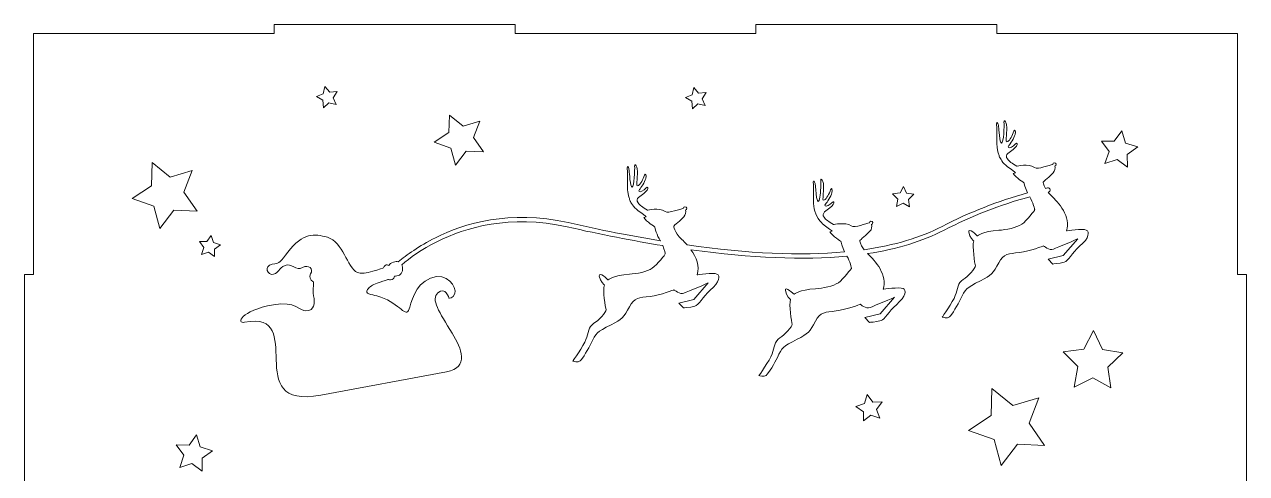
# Model space of a CAD drawing. Header units: millimetres. Extents: x -1983 to 1983, y -412 to 412.
# Drawn here: x 496.9 to 903.9, y 263.2 to 412.5 of the extents above; entities that cross this region are included whole.
import ezdxf

# ---------------------------------------------------------------- set-up
doc = ezdxf.new("R2010")
doc.units = ezdxf.units.MM
doc.header["$MEASUREMENT"] = 0
doc.layers.add('Camada 1', color=7, linetype='Continuous')

msp = doc.modelspace()

# ---------------------------------------------------------------- linework, layer by layer
at = {"layer": 'Camada 1', "color": 250, "lineweight": 9}
for points, knots in [([(499.9377, 249.1), (499.9377, 249.1), (499.9377, 168.9), (499.9377, 168.9), (499.9377, 168.9), (499.9377, 168.9), (496.9377, 168.9), (496.9377, 168.9), (496.9377, 168.9), (496.9377, 168.9), (496.9377, 88.7), (496.9377, 88.7), (496.9377, 88.7), (496.9377, 88.7), (499.9377, 88.7), (499.9377, 88.7), (499.9377, 88.7), (499.9377, 88.7), (499.9377, 8.5), (499.9377, 8.5), (499.9377, 8.5), (499.9377, 8.5), (580.1377, 8.5), (580.1377, 8.5), (580.1377, 8.5), (580.1377, 8.5), (580.1377, 5.5), (580.1377, 5.5), (580.1377, 5.5), (580.1377, 5.5), (660.3377, 5.5), (660.3377, 5.5), (660.3377, 5.5), (660.3377, 5.5), (660.3377, 8.5), (660.3377, 8.5), (660.3377, 8.5), (660.3377, 8.5), (740.5377, 8.5), (740.5377, 8.5), (740.5377, 8.5), (740.5377, 8.5), (740.5377, 5.5), (740.5377, 5.5), (740.5377, 5.5), (740.5377, 5.5), (820.7377, 5.5), (820.7377, 5.5), (820.7377, 5.5), (820.7377, 5.5), (820.7377, 8.5), (820.7377, 8.5), (820.7377, 8.5), (820.7377, 8.5), (900.9377, 8.5), (900.9377, 8.5), (900.9377, 8.5), (900.9377, 8.5), (900.9377, 88.7), (900.9377, 88.7), (900.9377, 88.7), (900.9377, 88.7), (903.9377, 88.7), (903.9377, 88.7), (903.9377, 88.7), (903.9377, 88.7), (903.9377, 168.9), (903.9377, 168.9), (903.9377, 168.9), (903.9377, 168.9), (900.9377, 168.9), (900.9377, 168.9), (900.9377, 168.9), (900.9377, 168.9), (900.9377, 249.1), (900.9377, 249.1), (900.9377, 249.1), (900.9377, 249.1), (903.9377, 249.1), (903.9377, 249.1), (903.9377, 249.1), (903.9377, 249.1), (903.9377, 329.3), (903.9377, 329.3), (903.9377, 329.3), (903.9377, 329.3), (900.9377, 329.3), (900.9377, 329.3), (900.9377, 329.3), (900.9377, 329.3), (900.9377, 409.5), (900.9377, 409.5), (900.9377, 409.5), (900.9377, 409.5), (820.7377, 409.5), (820.7377, 409.5), (820.7377, 409.5), (820.7377, 409.5), (820.7377, 412.5), (820.7377, 412.5), (820.7377, 412.5), (820.7377, 412.5), (740.5377, 412.5), (740.5377, 412.5), (740.5377, 412.5), (740.5377, 412.5), (740.5377, 409.5), (740.5377, 409.5), (740.5377, 409.5), (740.5377, 409.5), (660.3377, 409.5), (660.3377, 409.5), (660.3377, 409.5), (660.3377, 409.5), (660.3377, 412.5), (660.3377, 412.5), (660.3377, 412.5), (660.3377, 412.5), (580.1377, 412.5), (580.1377, 412.5), (580.1377, 412.5), (580.1377, 412.5), (580.1377, 409.5), (580.1377, 409.5), (580.1377, 409.5), (580.1377, 409.5), (499.9377, 409.5), (499.9377, 409.5), (499.9377, 409.5), (499.9377, 409.5), (499.9377, 329.3), (499.9377, 329.3), (499.9377, 329.3), (499.9377, 329.3), (496.9377, 329.3), (496.9377, 329.3), (496.9377, 329.3), (496.9377, 329.3), (496.9377, 249.1), (496.9377, 249.1), (496.9377, 249.1), (496.9377, 249.1), (499.9377, 249.1), (499.9377, 249.1)], [0, 0, 0, 0, 0.02702703, 0.02702703, 0.02702703, 0.02702703, 0.05405405, 0.05405405, 0.05405405, 0.05405405, 0.08108108, 0.08108108, 0.08108108, 0.08108108, 0.10810811, 0.10810811, 0.10810811, 0.10810811, 0.13513514, 0.13513514, 0.13513514, 0.13513514, 0.16216216, 0.16216216, 0.16216216, 0.16216216, 0.18918919, 0.18918919, 0.18918919, 0.18918919, 0.21621622, 0.21621622, 0.21621622, 0.21621622, 0.24324324, 0.24324324, 0.24324324, 0.24324324, 0.27027027, 0.27027027, 0.27027027, 0.27027027, 0.2972973, 0.2972973, 0.2972973, 0.2972973, 0.32432432, 0.32432432, 0.32432432, 0.32432432, 0.35135135, 0.35135135, 0.35135135, 0.35135135, 0.37837838, 0.37837838, 0.37837838, 0.37837838, 0.40540541, 0.40540541, 0.40540541, 0.40540541, 0.43243243, 0.43243243, 0.43243243, 0.43243243, 0.45945946, 0.45945946, 0.45945946, 0.45945946, 0.48648649, 0.48648649, 0.48648649, 0.48648649, 0.51351351, 0.51351351, 0.51351351, 0.51351351, 0.54054054, 0.54054054, 0.54054054, 0.54054054, 0.56756757, 0.56756757, 0.56756757, 0.56756757, 0.59459459, 0.59459459, 0.59459459, 0.59459459, 0.62162162, 0.62162162, 0.62162162, 0.62162162, 0.64864865, 0.64864865, 0.64864865, 0.64864865, 0.67567568, 0.67567568, 0.67567568, 0.67567568, 0.7027027, 0.7027027, 0.7027027, 0.7027027, 0.72972973, 0.72972973, 0.72972973, 0.72972973, 0.75675676, 0.75675676, 0.75675676, 0.75675676, 0.78378378, 0.78378378, 0.78378378, 0.78378378, 0.81081081, 0.81081081, 0.81081081, 0.81081081, 0.83783784, 0.83783784, 0.83783784, 0.83783784, 0.86486486, 0.86486486, 0.86486486, 0.86486486, 0.89189189, 0.89189189, 0.89189189, 0.89189189, 0.91891892, 0.91891892, 0.91891892, 0.91891892, 0.94594595, 0.94594595, 0.94594595, 0.94594595, 1, 1, 1, 1]), ([(600.7358, 385.8799), (600.7358, 385.8799), (598.3366, 386.4719), (598.3366, 386.4719), (598.3366, 386.4719), (598.3366, 386.4719), (596.4895, 384.8314), (596.4895, 384.8314), (596.4895, 384.8314), (596.4895, 384.8314), (596.3111, 387.2954), (596.3111, 387.2954), (596.3111, 387.2954), (596.3111, 387.2954), (594.18, 388.5459), (594.18, 388.5459), (594.18, 388.5459), (594.18, 388.5459), (596.4682, 389.4767), (596.4682, 389.4767), (596.4682, 389.4767), (596.4682, 389.4767), (596.9991, 391.89), (596.9991, 391.89), (596.9991, 391.89), (596.9991, 391.89), (598.5916, 390.0012), (598.5916, 390.0012), (598.5916, 390.0012), (598.5916, 390.0012), (601.0506, 390.2426), (601.0506, 390.2426), (601.0506, 390.2426), (601.0506, 390.2426), (599.7466, 388.1437), (599.7466, 388.1437), (599.7466, 388.1437), (599.7466, 388.1437), (600.7358, 385.8799), (600.7358, 385.8799)], [0, 0, 0, 0, 0.09090909, 0.09090909, 0.09090909, 0.09090909, 0.18181818, 0.18181818, 0.18181818, 0.18181818, 0.27272727, 0.27272727, 0.27272727, 0.27272727, 0.36363636, 0.36363636, 0.36363636, 0.36363636, 0.45454545, 0.45454545, 0.45454545, 0.45454545, 0.54545455, 0.54545455, 0.54545455, 0.54545455, 0.63636364, 0.63636364, 0.63636364, 0.63636364, 0.72727273, 0.72727273, 0.72727273, 0.72727273, 0.81818182, 0.81818182, 0.81818182, 0.81818182, 1, 1, 1, 1]), ([(723.6165, 385.5438), (723.6165, 385.5438), (721.2173, 386.1354), (721.2173, 386.1354), (721.2173, 386.1354), (721.2173, 386.1354), (719.3697, 384.4948), (719.3697, 384.4948), (719.3697, 384.4948), (719.3697, 384.4948), (719.1913, 386.9597), (719.1913, 386.9597), (719.1913, 386.9597), (719.1913, 386.9597), (717.0602, 388.2098), (717.0602, 388.2098), (717.0602, 388.2098), (717.0602, 388.2098), (719.3489, 389.1406), (719.3489, 389.1406), (719.3489, 389.1406), (719.3489, 389.1406), (719.8797, 391.5544), (719.8797, 391.5544), (719.8797, 391.5544), (719.8797, 391.5544), (721.4723, 389.6651), (721.4723, 389.6651), (721.4723, 389.6651), (721.4723, 389.6651), (723.9313, 389.907), (723.9313, 389.907), (723.9313, 389.907), (723.9313, 389.907), (722.6268, 387.8081), (722.6268, 387.8081), (722.6268, 387.8081), (722.6268, 387.8081), (723.6165, 385.5438), (723.6165, 385.5438)], [0, 0, 0, 0, 0.09090909, 0.09090909, 0.09090909, 0.09090909, 0.18181818, 0.18181818, 0.18181818, 0.18181818, 0.27272727, 0.27272727, 0.27272727, 0.27272727, 0.36363636, 0.36363636, 0.36363636, 0.36363636, 0.45454545, 0.45454545, 0.45454545, 0.45454545, 0.54545455, 0.54545455, 0.54545455, 0.54545455, 0.63636364, 0.63636364, 0.63636364, 0.63636364, 0.72727273, 0.72727273, 0.72727273, 0.72727273, 0.81818182, 0.81818182, 0.81818182, 0.81818182, 1, 1, 1, 1]), ([(765.4003, 357.5385), (765.7423, 358.5671), (766.1681, 357.5403), (765.837, 356.4632), (765.837, 356.4632), (765.509, 355.3856), (764.2191, 353.3062), (763.7408, 352.7926), (763.7408, 352.7926), (763.2634, 352.2771), (763.5886, 351.8178), (764.5728, 352.2685), (764.5728, 352.2685), (765.557, 352.7169), (766.3678, 353.953), (766.4942, 353.5068), (766.4942, 353.5068), (766.6278, 353.0539), (766.2066, 352.3364), (765.1829, 351.5089), (765.1829, 351.5089), (764.1733, 350.6905), (762.1681, 349.814), (763.2475, 348.3664), (763.2475, 348.3664), (763.8232, 347.6286), (764.8265, 346.8595), (766.3819, 345.9604), (766.3819, 345.9604), (766.3819, 345.9604), (770.3252, 346.8626), (772.2542, 345.5197), (772.2542, 345.5197), (773.4409, 344.6922), (777.353, 346.4129), (778.3418, 346.5592), (778.3418, 346.5592), (778.3418, 346.5592), (778.359, 346.5592), (778.359, 346.5592), (778.359, 346.5592), (778.373, 346.8305), (778.5728, 347.0619), (778.8513, 347.0959), (778.8513, 347.0959), (779.1679, 347.1326), (779.4542, 346.9079), (779.4931, 346.5922), (779.4931, 346.5922), (779.5262, 346.3082), (779.345, 346.0605), (779.081, 345.9817), (779.081, 345.9817), (779.2676, 345.353), (779.0932, 344.3556), (778.5026, 343.7328), (778.5026, 343.7328), (777.5546, 342.73), (775.1712, 340.6814), (775.1712, 340.6814), (775.1712, 340.6814), (775.1712, 340.6814), (775.1698, 339.3982), (776.559, 337.5941), (776.559, 337.5941), (786.6945, 339.0385), (795.3311, 341.6217), (802.527, 345.3408), (802.527, 345.3408), (811.6828, 350.0745), (821.2303, 353.8071), (830.9907, 356.4745), (830.9907, 356.4745), (830.3045, 357.9756), (829.8203, 359.8276), (829.8203, 359.8276), (829.8203, 359.8276), (829.8203, 359.8276), (827.1371, 361.5719), (826.1986, 362.9294), (826.1986, 362.9294), (826.1986, 362.9294), (827.0035, 363.1934), (827.0035, 363.1934), (827.0035, 363.1934), (827.0035, 363.1934), (825.468, 364.4159), (824.3524, 365.205), (824.3524, 365.205), (822.6852, 366.3858), (821.8486, 368.0721), (821.7109, 368.4145), (821.7109, 368.4145), (821.5451, 368.747), (821.4337, 369.117), (821.3046, 369.4979), (821.3046, 369.4979), (821.1927, 369.8829), (821.0944, 370.2874), (821.0161, 370.7009), (821.0161, 370.7009), (820.9441, 371.1149), (820.8734, 371.538), (820.8372, 371.9637), (820.8372, 371.9637), (820.6809, 373.6682), (820.7733, 375.3694), (820.7842, 376.6395), (820.7842, 376.6395), (820.8136, 377.9113), (820.685, 379.2307), (820.685, 379.2307), (820.685, 379.2307), (820.6107, 379.6402), (820.8639, 380.2711), (821.1289, 379.527), (821.1289, 379.527), (821.2534, 379.1746), (821.3259, 378.8562), (821.3689, 378.4032), (821.3689, 378.4032), (821.4056, 378.0178), (821.6669, 372.9901), (822.3319, 373.0694), (822.3319, 373.0694), (823.0729, 373.0635), (823.2473, 378.9843), (823.1535, 380.0089), (823.1535, 380.0089), (823.0448, 381.1625), (824.3253, 380.1104), (824.1001, 377.3053), (824.1001, 377.3053), (824.0105, 376.1901), (823.9326, 374.9305), (823.8705, 373.728), (823.8705, 373.728), (823.9022, 373.4743), (824.0313, 373.3729), (824.4054, 373.5608), (824.4054, 373.5608), (825.0722, 373.8901), (826.0016, 375.677), (826.4328, 376.9651), (826.4328, 376.9651), (826.7761, 377.9938), (827.2014, 376.9669), (826.8708, 375.8903), (826.8708, 375.8903), (826.5415, 374.8114), (825.2524, 372.7324), (824.7741, 372.2188), (824.7741, 372.2188), (824.2972, 371.7042), (824.6206, 371.244), (825.6053, 371.6947), (825.6053, 371.6947), (826.5913, 372.1445), (827.3994, 373.3792), (827.5271, 372.9326), (827.5271, 372.9326), (827.6612, 372.4801), (827.2381, 371.7631), (826.2158, 370.9356), (826.2158, 370.9356), (825.2049, 370.1167), (823.2015, 369.2398), (824.2818, 367.794), (824.2818, 367.794), (824.8552, 367.0548), (825.8585, 366.2861), (827.4148, 365.3857), (827.4148, 365.3857), (827.4148, 365.3857), (831.3585, 366.2907), (833.2876, 364.9459), (833.2876, 364.9459), (834.4752, 364.1188), (838.3855, 365.8391), (839.3751, 365.9858), (839.3751, 365.9858), (839.3819, 365.9867), (839.3846, 365.9845), (839.3896, 365.9849), (839.3896, 365.9849), (839.4068, 366.2576), (839.6066, 366.489), (839.887, 366.523), (839.887, 366.523), (840.2018, 366.5602), (840.4876, 366.3337), (840.5252, 366.0184), (840.5252, 366.0184), (840.5596, 365.7344), (840.3766, 365.4871), (840.1134, 365.4083), (840.1134, 365.4083), (840.3023, 364.7796), (840.127, 363.7827), (839.5368, 363.159), (839.5368, 363.159), (838.5866, 362.1562), (836.2055, 360.1085), (836.2055, 360.1085), (836.2055, 360.1085), (836.2055, 360.1085), (836.2045, 359.2569), (836.9546, 357.9656), (836.9546, 357.9656), (837.1974, 358.0204), (837.4393, 358.0748), (837.6807, 358.1287), (837.6807, 358.1287), (838.0666, 358.2156), (838.4557, 357.9692), (838.5399, 357.5801), (838.5399, 357.5801), (838.6264, 357.1915), (838.3814, 356.8061), (837.9932, 356.7196), (837.9932, 356.7196), (837.9484, 356.71), (837.9035, 356.7001), (837.8591, 356.6901), (837.8591, 356.6901), (838.1481, 356.345), (838.4878, 355.984), (838.8864, 355.6108), (838.8864, 355.6108), (841.2023, 353.4484), (845.6407, 348.385), (843.9363, 343.8683), (843.9363, 343.8683), (843.9363, 343.8683), (849.4196, 344.6527), (850.5605, 344.1278), (850.5605, 344.1278), (851.7042, 343.6033), (851.6607, 341.5542), (848.3479, 338.7292), (848.3479, 338.7292), (845.8662, 336.6103), (844.4069, 333.6911), (843.246, 333.432), (843.246, 333.432), (841.2942, 332.9954), (839.3819, 332.8351), (839.3819, 332.8351), (839.3819, 332.8351), (839.3819, 332.8351), (837.8664, 334.4262), (837.8664, 334.4262), (837.8664, 334.4262), (837.8664, 334.4262), (842.8999, 335.6859), (842.8999, 335.6859), (842.8999, 335.6859), (842.8999, 335.6859), (847.6948, 341.1905), (847.6948, 341.1905), (847.6948, 341.1905), (847.6948, 341.1905), (840.9645, 338.303), (839.5975, 337.7545), (839.5975, 337.7545), (838.2283, 337.2037), (836.268, 338.8877), (836.268, 338.8877), (836.268, 338.8877), (836.268, 338.8877), (831.879, 337.0954), (828.279, 336.6633), (828.279, 336.6633), (824.6849, 336.2339), (822.9651, 336.3381), (821.4074, 333.2386), (821.4074, 333.2386), (819.6867, 329.8004), (818.8451, 328.9918), (815.3421, 327.2467), (815.3421, 327.2467), (810.4589, 324.8135), (810.2637, 324.4511), (808.706, 321.17), (808.706, 321.17), (807.8853, 319.4352), (805.7538, 315.8529), (805.0349, 315.2161), (805.0349, 315.2161), (804.3166, 314.5815), (802.5809, 315.1912), (802.5809, 315.1912), (802.5809, 315.1912), (802.5809, 315.1912), (806.175, 320.1957), (806.9445, 322.3377), (806.9445, 322.3377), (807.7132, 324.4815), (807.7512, 326.6044), (809.5612, 327.7354), (809.5612, 327.7354), (811.0622, 328.6734), (813.7971, 331.4758), (813.6254, 332.224), (813.6254, 332.224), (813.4542, 332.9718), (812.4754, 338.7853), (813.1045, 340.5015), (813.1045, 340.5015), (813.1045, 340.5015), (811.5831, 341.5696), (811.3979, 343.4153), (811.3979, 343.4153), (811.2122, 345.2606), (814.2736, 342.1869), (814.2736, 342.1869), (814.2736, 342.1869), (814.2736, 342.1869), (816.0097, 343.6658), (821.3974, 344.0531), (821.3974, 344.0531), (823.8447, 344.2329), (827.3482, 344.8656), (829.0431, 346.0419), (829.0431, 346.0419), (830.7407, 347.2173), (833.3809, 350.8091), (833.3809, 350.8091), (833.3809, 350.8091), (833.3809, 350.8091), (832.8818, 353.4638), (831.7241, 355.1787), (831.7241, 355.1787), (821.9387, 352.5312), (812.3653, 348.8035), (803.1892, 344.0594), (803.1892, 344.0594), (796.0857, 340.3879), (787.6108, 337.8052), (777.7163, 336.3136), (777.7163, 336.3136), (777.7606, 336.2702), (777.8064, 336.2271), (777.8526, 336.1837), (777.8526, 336.1837), (780.1694, 334.0218), (784.6078, 328.9583), (782.9024, 324.4421), (782.9024, 324.4421), (782.9024, 324.4421), (788.388, 325.2265), (789.5285, 324.7007), (789.5285, 324.7007), (790.6722, 324.1775), (790.6273, 322.1266), (787.3168, 319.3025), (787.3168, 319.3025), (784.8329, 317.1837), (783.3739, 314.2649), (782.2131, 314.0049), (782.2131, 314.0049), (780.2618, 313.5697), (778.3495, 313.4084), (778.3495, 313.4084), (778.3495, 313.4084), (778.3495, 313.4084), (776.8335, 314.9991), (776.8335, 314.9991), (776.8335, 314.9991), (776.8335, 314.9991), (781.8656, 316.2592), (781.8656, 316.2592), (781.8656, 316.2592), (781.8656, 316.2592), (786.6605, 321.7643), (786.6605, 321.7643), (786.6605, 321.7643), (786.6605, 321.7643), (779.9316, 318.8777), (778.5633, 318.3269), (778.5633, 318.3269), (777.1954, 317.7775), (775.2346, 319.4606), (775.2346, 319.4606), (775.2346, 319.4606), (775.2346, 319.4606), (770.8469, 317.6701), (767.2488, 317.2367), (767.2488, 317.2367), (763.6529, 316.8073), (761.9308, 316.9119), (760.3731, 313.8115), (760.3731, 313.8115), (758.6542, 310.3742), (757.8109, 309.5657), (754.3101, 307.8205), (754.3101, 307.8205), (749.4242, 305.3877), (749.229, 305.0245), (747.6745, 301.7443), (747.6745, 301.7443), (746.8515, 300.0095), (744.7231, 296.4263), (744.0043, 295.7899), (744.0043, 295.7899), (743.2823, 295.1553), (741.548, 295.7663), (741.548, 295.7663), (741.548, 295.7663), (741.548, 295.7663), (745.1444, 300.77), (745.9125, 302.9115), (745.9125, 302.9115), (746.6789, 305.0557), (746.7183, 307.1782), (748.5274, 308.3087), (748.5274, 308.3087), (750.0289, 309.2468), (752.7642, 312.0496), (752.5925, 312.7983), (752.5925, 312.7983), (752.4209, 313.5447), (751.4407, 319.3582), (752.0685, 321.0744), (752.0685, 321.0744), (752.0685, 321.0744), (750.5511, 322.1425), (750.3663, 323.9891), (750.3663, 323.9891), (750.1792, 325.833), (753.242, 322.7607), (753.242, 322.7607), (753.242, 322.7607), (753.242, 322.7607), (754.9759, 324.2387), (760.3668, 324.6269), (760.3668, 324.6269), (762.8122, 324.8062), (766.3153, 325.439), (768.0093, 326.6157), (768.0093, 326.6157), (769.7087, 327.7893), (772.3466, 331.3825), (772.3466, 331.3825), (772.3466, 331.3825), (772.3466, 331.3825), (771.8978, 333.769), (770.8655, 335.4771), (770.8655, 335.4771), (756.3302, 334.0924), (739.0609, 334.7845), (718.9095, 337.5543), (718.9095, 337.5543), (720.6407, 335.1396), (721.9991, 332.0823), (720.9269, 329.2414), (720.9269, 329.2414), (720.9269, 329.2414), (726.4107, 330.0255), (727.553, 329.5005), (727.553, 329.5005), (728.6953, 328.976), (728.6514, 326.9273), (725.339, 324.1019), (725.339, 324.1019), (722.8574, 321.9835), (721.3971, 319.0643), (720.2367, 318.8043), (720.2367, 318.8043), (718.2872, 318.3681), (716.3735, 318.2082), (716.3735, 318.2082), (716.3735, 318.2082), (716.3735, 318.2082), (714.8571, 319.799), (714.8571, 319.799), (714.8571, 319.799), (714.8571, 319.799), (719.8906, 321.0595), (719.8906, 321.0595), (719.8906, 321.0595), (719.8906, 321.0595), (724.6845, 326.5623), (724.6845, 326.5623), (724.6845, 326.5623), (724.6845, 326.5623), (717.9566, 323.6766), (716.5887, 323.1263), (716.5887, 323.1263), (715.2172, 322.5764), (713.2582, 324.2609), (713.2582, 324.2609), (713.2582, 324.2609), (713.2582, 324.2609), (708.8683, 322.4686), (705.2701, 322.0365), (705.2701, 322.0365), (701.6756, 321.6066), (699.9549, 321.7117), (698.3963, 318.6109), (698.3963, 318.6109), (696.676, 315.174), (695.8349, 314.365), (692.3328, 312.6198), (692.3328, 312.6198), (687.4483, 310.1871), (687.2539, 309.8247), (685.6985, 306.5436), (685.6985, 306.5436), (684.8755, 304.8089), (682.7449, 301.2256), (682.0261, 300.5897), (682.0261, 300.5897), (681.3073, 299.9538), (679.5702, 300.5648), (679.5702, 300.5648), (679.5702, 300.5648), (679.5702, 300.5648), (683.1652, 305.5684), (683.9371, 307.7122), (683.9371, 307.7122), (684.7043, 309.8551), (684.741, 311.9776), (686.5523, 313.1081), (686.5523, 313.1081), (688.0529, 314.0471), (690.7864, 316.8494), (690.6161, 317.5977), (690.6161, 317.5977), (690.4449, 318.3441), (689.4652, 324.1581), (690.0943, 325.8747), (690.0943, 325.8747), (690.0943, 325.8747), (688.5752, 326.9423), (688.389, 328.788), (688.389, 328.788), (688.2033, 330.6329), (691.2638, 327.5587), (691.2638, 327.5587), (691.2638, 327.5587), (691.2638, 327.5587), (692.999, 329.039), (698.3863, 329.4262), (698.3863, 329.4262), (700.8349, 329.6056), (704.3375, 330.2379), (706.0329, 331.4146), (706.0329, 331.4146), (707.7323, 332.59), (710.3712, 336.1823), (710.3712, 336.1823), (710.3712, 336.1823), (710.3712, 336.1823), (710.1139, 337.552), (709.54, 338.9588), (709.54, 338.9588), (699.569, 340.5704), (688.9452, 342.6507), (677.652, 345.1972), (677.652, 345.1972), (658.6398, 349.4852), (643.6706, 344.9037), (634.4596, 340.3036), (634.4596, 340.3036), (629.2218, 337.6883), (625.2105, 334.7795), (622.573, 332.5982), (622.573, 332.5982), (622.737, 332.3047), (622.8367, 331.9727), (622.8643, 331.6325), (622.8643, 331.6325), (623.002, 329.9639), (622.2379, 329.1178), (620.9366, 328.8519), (620.9366, 328.8519), (620.6354, 328.7903), (620.3717, 328.7618), (620.1349, 328.7563), (620.1349, 328.7563), (620.1353, 328.3156), (619.9836, 327.9745), (619.3966, 327.7064), (619.3966, 327.7064), (618.6062, 327.344), (618.2126, 327.8427), (617.9847, 327.7078), (617.9847, 327.7078), (616.8492, 327.2204), (615.7499, 326.9205), (614.3929, 326.4844), (614.3929, 326.4844), (612.8624, 325.9929), (611.8519, 325.217), (611.2051, 324.3401), (611.2051, 324.3401), (610.1271, 322.8803), (612.5014, 322.7064), (614.3245, 322.2204), (614.3245, 322.2204), (621.39, 320.3357), (623.6914, 315.0666), (624.8187, 317.4178), (624.8187, 317.4178), (625.9352, 319.7469), (626.6608, 325.9667), (632.1962, 328.1775), (632.1962, 328.1775), (637.7303, 330.3892), (640.9901, 324.9557), (640.2694, 323.0696), (640.2694, 323.0696), (639.5479, 321.1818), (638.3381, 321.4685), (638.3381, 321.4685), (638.3381, 321.4685), (638.3381, 321.4685), (637.1546, 325.4865), (634.6466, 323.2703), (634.6466, 323.2703), (632.141, 321.0563), (635.0855, 316.8077), (639.412, 309.8179), (639.412, 309.8179), (642.5219, 304.7889), (645.1236, 298.4038), (637.5074, 296.9857), (637.5074, 296.9857), (637.5074, 296.9857), (595.6647, 289.1964), (595.6647, 289.1964), (595.6647, 289.1964), (568.4004, 284.118), (591.6661, 317.4595), (570.2701, 313.4741), (570.2701, 313.4741), (567.3532, 312.9306), (568.8343, 317.243), (579.8267, 319.2908), (579.8267, 319.2908), (587.2341, 320.6695), (588.7954, 317.1148), (590.6747, 317.2317), (590.6747, 317.2317), (593.6369, 317.4156), (593.6908, 319.75), (593.2283, 322.2326), (593.2283, 322.2326), (592.7319, 324.8918), (593.7062, 326.7249), (592.9733, 327.0474), (592.9733, 327.0474), (592.1762, 327.3975), (591.5724, 328.6277), (592.2282, 329.5684), (592.2282, 329.5684), (593.2904, 331.0899), (591.6132, 332.8396), (589.5536, 331.6411), (589.5536, 331.6411), (587.4905, 330.4399), (585.734, 333.3265), (583.7216, 332.3771), (583.7216, 332.3771), (581.4659, 331.315), (581.72, 329.9548), (579.9359, 329.4348), (579.9359, 329.4348), (577.7273, 328.8446), (576.6086, 332.224), (579.4847, 332.7594), (579.4847, 332.7594), (581.9718, 332.9791), (582.3451, 333.764), (584.6261, 336.7485), (584.6261, 336.7485), (589.6555, 343.3256), (593.4983, 342.9927), (597.8121, 341.7295), (597.8121, 341.7295), (603.1921, 340.1514), (604.2262, 331.7693), (607.8425, 329.977), (607.8425, 329.977), (609.8114, 329.0005), (616.5408, 331.5908), (616.5494, 331.6003), (616.5494, 331.6003), (616.7849, 331.8608), (616.5045, 332.0433), (617.1853, 332.4143), (617.1853, 332.4143), (617.5277, 332.6013), (617.929, 332.5615), (618.252, 332.3921), (618.252, 332.3921), (618.4898, 332.8043), (618.9626, 333.1476), (619.8115, 333.4669), (619.8115, 333.4669), (620.4388, 333.702), (620.9914, 333.7052), (621.4475, 333.553), (621.4475, 333.553), (624.1357, 335.8), (628.291, 338.8365), (633.8141, 341.5949), (633.8141, 341.5949), (643.2349, 346.2992), (658.5425, 350.9867), (677.9696, 346.6054), (677.9696, 346.6054), (688.8388, 344.1536), (699.082, 342.1367), (708.7143, 340.5523), (708.7143, 340.5523), (708.6894, 340.5908), (708.6636, 340.627), (708.6373, 340.6628), (708.6373, 340.6628), (707.6241, 342.0891), (706.8106, 345.2004), (706.8106, 345.2004), (706.8106, 345.2004), (706.8106, 345.2004), (704.1283, 346.9446), (703.188, 348.3021), (703.188, 348.3021), (703.188, 348.3021), (703.9942, 348.5666), (703.9942, 348.5666), (703.9942, 348.5666), (703.9942, 348.5666), (702.4583, 349.7886), (701.344, 350.5772), (701.344, 350.5772), (699.6754, 351.7589), (698.8406, 353.4452), (698.7016, 353.7872), (698.7016, 353.7872), (698.5349, 354.1188), (698.4235, 354.4902), (698.2966, 354.8716), (698.2966, 354.8716), (698.1843, 355.2561), (698.0833, 355.6601), (698.0072, 356.0741), (698.0072, 356.0741), (697.9334, 356.4877), (697.865, 356.9107), (697.8279, 357.3369), (697.8279, 357.3369), (697.672, 359.0404), (697.7644, 360.7426), (697.7735, 362.0113), (697.7735, 362.0113), (697.8043, 363.2831), (697.6761, 364.6025), (697.6761, 364.6025), (697.6761, 364.6025), (697.6005, 365.0134), (697.8541, 365.6443), (698.1195, 364.8992), (698.1195, 364.8992), (698.2437, 364.5468), (698.3157, 364.2293), (698.3587, 363.7746), (698.3587, 363.7746), (698.3945, 363.39), (698.6576, 358.3633), (699.3221, 358.4416), (699.3221, 358.4416), (700.0636, 358.4371), (700.237, 364.3566), (700.1442, 365.3816), (700.1442, 365.3816), (700.0364, 366.5362), (701.3155, 365.4831), (701.0917, 362.6775), (701.0917, 362.6775), (701.0016, 361.562), (700.9242, 360.3028), (700.8617, 359.1002), (700.8617, 359.1002), (700.8925, 358.847), (701.0202, 358.7456), (701.3957, 358.9326), (701.3957, 358.9326), (702.0624, 359.2628), (702.9923, 361.0488), (703.4235, 362.3374), (703.4235, 362.3374), (703.7668, 363.366), (704.1926, 362.3397), (703.8606, 361.2626), (703.8606, 361.2626), (703.5326, 360.1846), (702.2436, 358.1051), (701.7635, 357.591), (701.7635, 357.591), (701.2883, 357.0765), (701.6095, 356.6167), (702.5964, 357.0674), (702.5964, 357.0674), (703.5816, 357.5172), (704.3901, 358.7519), (704.5173, 358.3049), (704.5173, 358.3049), (704.6501, 357.8528), (704.2288, 357.1354), (703.2065, 356.3083), (703.2065, 356.3083), (702.1956, 355.4894), (700.1931, 354.6125), (701.2725, 353.1653), (701.2725, 353.1653), (701.8459, 352.4279), (702.8487, 351.6593), (704.4046, 350.7593), (704.4046, 350.7593), (704.4046, 350.7593), (708.3501, 351.6634), (710.2778, 350.3186), (710.2778, 350.3186), (711.4659, 349.4915), (715.3762, 351.2113), (716.3645, 351.359), (716.3645, 351.359), (716.3708, 351.3595), (716.3758, 351.3576), (716.379, 351.3581), (716.379, 351.3581), (716.3989, 351.6303), (716.5977, 351.8622), (716.8767, 351.8953), (716.8767, 351.8953), (717.1915, 351.9324), (717.4792, 351.7073), (717.5163, 351.3921), (717.5163, 351.3921), (717.5507, 351.1072), (717.3682, 350.8599), (717.1059, 350.7815), (717.1059, 350.7815), (717.2925, 350.1528), (717.1173, 349.1559), (716.5271, 348.5317), (716.5271, 348.5317), (715.5795, 347.5289), (713.1948, 345.4816), (713.1948, 345.4816), (713.1948, 345.4816), (713.1948, 345.4816), (713.1939, 343.4919), (715.8776, 340.9835), (715.8776, 340.9835), (716.3826, 340.5115), (716.9891, 339.9014), (717.6105, 339.1889), (717.6105, 339.1889), (737.9897, 336.3005), (755.4198, 335.5187), (770.0538, 336.8413), (770.0538, 336.8413), (769.316, 338.3727), (768.7865, 340.4005), (768.7865, 340.4005), (768.7865, 340.4005), (768.7865, 340.4005), (766.1051, 342.1448), (765.1653, 343.5032), (765.1653, 343.5032), (765.1653, 343.5032), (765.9697, 343.7668), (765.9697, 343.7668), (765.9697, 343.7668), (765.9697, 343.7668), (764.4351, 344.9893), (763.3204, 345.7783), (763.3204, 345.7783), (763.0016, 346.0034), (762.713, 346.248), (762.4544, 346.4971), (762.4544, 346.4971), (760.5244, 348.3583), (759.9252, 350.6089), (759.7657, 353.0104), (759.7657, 353.0104), (759.7123, 353.813), (759.7961, 359.5165), (759.653, 359.8032), (759.653, 359.8032), (759.5751, 360.2135), (759.8323, 360.8449), (760.095, 360.0999), (760.095, 360.0999), (760.2205, 359.7475), (760.2925, 359.4295), (760.3342, 358.9761), (760.3342, 358.9761), (760.3586, 358.7247), (760.4787, 356.4963), (760.7441, 355.0002), (760.7441, 355.0002), (761.0702, 353.1531), (761.5467, 353.2197), (761.8339, 355.0265), (761.8339, 355.0265), (762.1219, 356.8405), (762.1845, 359.8757), (762.1188, 360.5827), (762.1188, 360.5827), (762.011, 361.7363), (763.2933, 360.6842), (763.0677, 357.8791), (763.0677, 357.8791), (762.9776, 356.763), (762.901, 355.5039), (762.8376, 354.3009), (762.8376, 354.3009), (762.8711, 354.0486), (762.9988, 353.9471), (763.3734, 354.1337), (763.3734, 354.1337), (764.0388, 354.4626), (764.9682, 356.2499), (765.4003, 357.5385)], [0, 0, 0, 0, 0.00429185, 0.00429185, 0.00429185, 0.00429185, 0.00858369, 0.00858369, 0.00858369, 0.00858369, 0.01287554, 0.01287554, 0.01287554, 0.01287554, 0.01716738, 0.01716738, 0.01716738, 0.01716738, 0.02145923, 0.02145923, 0.02145923, 0.02145923, 0.02575107, 0.02575107, 0.02575107, 0.02575107, 0.03004292, 0.03004292, 0.03004292, 0.03004292, 0.03433476, 0.03433476, 0.03433476, 0.03433476, 0.03862661, 0.03862661, 0.03862661, 0.03862661, 0.04291845, 0.04291845, 0.04291845, 0.04291845, 0.0472103, 0.0472103, 0.0472103, 0.0472103, 0.05150215, 0.05150215, 0.05150215, 0.05150215, 0.05579399, 0.05579399, 0.05579399, 0.05579399, 0.06008584, 0.06008584, 0.06008584, 0.06008584, 0.06437768, 0.06437768, 0.06437768, 0.06437768, 0.06866953, 0.06866953, 0.06866953, 0.06866953, 0.07296137, 0.07296137, 0.07296137, 0.07296137, 0.07725322, 0.07725322, 0.07725322, 0.07725322, 0.08154506, 0.08154506, 0.08154506, 0.08154506, 0.08583691, 0.08583691, 0.08583691, 0.08583691, 0.09012876, 0.09012876, 0.09012876, 0.09012876, 0.0944206, 0.0944206, 0.0944206, 0.0944206, 0.09871245, 0.09871245, 0.09871245, 0.09871245, 0.10300429, 0.10300429, 0.10300429, 0.10300429, 0.10729614, 0.10729614, 0.10729614, 0.10729614, 0.11158798, 0.11158798, 0.11158798, 0.11158798, 0.11587983, 0.11587983, 0.11587983, 0.11587983, 0.12017167, 0.12017167, 0.12017167, 0.12017167, 0.12446352, 0.12446352, 0.12446352, 0.12446352, 0.12875536, 0.12875536, 0.12875536, 0.12875536, 0.13304721, 0.13304721, 0.13304721, 0.13304721, 0.13733906, 0.13733906, 0.13733906, 0.13733906, 0.1416309, 0.1416309, 0.1416309, 0.1416309, 0.14592275, 0.14592275, 0.14592275, 0.14592275, 0.15021459, 0.15021459, 0.15021459, 0.15021459, 0.15450644, 0.15450644, 0.15450644, 0.15450644, 0.15879828, 0.15879828, 0.15879828, 0.15879828, 0.16309013, 0.16309013, 0.16309013, 0.16309013, 0.16738197, 0.16738197, 0.16738197, 0.16738197, 0.17167382, 0.17167382, 0.17167382, 0.17167382, 0.17596567, 0.17596567, 0.17596567, 0.17596567, 0.18025751, 0.18025751, 0.18025751, 0.18025751, 0.18454936, 0.18454936, 0.18454936, 0.18454936, 0.1888412, 0.1888412, 0.1888412, 0.1888412, 0.19313305, 0.19313305, 0.19313305, 0.19313305, 0.19742489, 0.19742489, 0.19742489, 0.19742489, 0.20171674, 0.20171674, 0.20171674, 0.20171674, 0.20600858, 0.20600858, 0.20600858, 0.20600858, 0.21030043, 0.21030043, 0.21030043, 0.21030043, 0.21459227, 0.21459227, 0.21459227, 0.21459227, 0.21888412, 0.21888412, 0.21888412, 0.21888412, 0.22317597, 0.22317597, 0.22317597, 0.22317597, 0.22746781, 0.22746781, 0.22746781, 0.22746781, 0.23175966, 0.23175966, 0.23175966, 0.23175966, 0.2360515, 0.2360515, 0.2360515, 0.2360515, 0.24034335, 0.24034335, 0.24034335, 0.24034335, 0.24463519, 0.24463519, 0.24463519, 0.24463519, 0.24892704, 0.24892704, 0.24892704, 0.24892704, 0.25321888, 0.25321888, 0.25321888, 0.25321888, 0.25751073, 0.25751073, 0.25751073, 0.25751073, 0.26180258, 0.26180258, 0.26180258, 0.26180258, 0.26609442, 0.26609442, 0.26609442, 0.26609442, 0.27038627, 0.27038627, 0.27038627, 0.27038627, 0.27467811, 0.27467811, 0.27467811, 0.27467811, 0.27896996, 0.27896996, 0.27896996, 0.27896996, 0.2832618, 0.2832618, 0.2832618, 0.2832618, 0.28755365, 0.28755365, 0.28755365, 0.28755365, 0.29184549, 0.29184549, 0.29184549, 0.29184549, 0.29613734, 0.29613734, 0.29613734, 0.29613734, 0.30042918, 0.30042918, 0.30042918, 0.30042918, 0.30472103, 0.30472103, 0.30472103, 0.30472103, 0.30901288, 0.30901288, 0.30901288, 0.30901288, 0.31330472, 0.31330472, 0.31330472, 0.31330472, 0.31759657, 0.31759657, 0.31759657, 0.31759657, 0.32188841, 0.32188841, 0.32188841, 0.32188841, 0.32618026, 0.32618026, 0.32618026, 0.32618026, 0.3304721, 0.3304721, 0.3304721, 0.3304721, 0.33476395, 0.33476395, 0.33476395, 0.33476395, 0.33905579, 0.33905579, 0.33905579, 0.33905579, 0.34334764, 0.34334764, 0.34334764, 0.34334764, 0.34763948, 0.34763948, 0.34763948, 0.34763948, 0.35193133, 0.35193133, 0.35193133, 0.35193133, 0.35622318, 0.35622318, 0.35622318, 0.35622318, 0.36051502, 0.36051502, 0.36051502, 0.36051502, 0.36480687, 0.36480687, 0.36480687, 0.36480687, 0.36909871, 0.36909871, 0.36909871, 0.36909871, 0.37339056, 0.37339056, 0.37339056, 0.37339056, 0.3776824, 0.3776824, 0.3776824, 0.3776824, 0.38197425, 0.38197425, 0.38197425, 0.38197425, 0.38626609, 0.38626609, 0.38626609, 0.38626609, 0.39055794, 0.39055794, 0.39055794, 0.39055794, 0.39484979, 0.39484979, 0.39484979, 0.39484979, 0.39914163, 0.39914163, 0.39914163, 0.39914163, 0.40343348, 0.40343348, 0.40343348, 0.40343348, 0.40772532, 0.40772532, 0.40772532, 0.40772532, 0.41201717, 0.41201717, 0.41201717, 0.41201717, 0.41630901, 0.41630901, 0.41630901, 0.41630901, 0.42060086, 0.42060086, 0.42060086, 0.42060086, 0.4248927, 0.4248927, 0.4248927, 0.4248927, 0.42918455, 0.42918455, 0.42918455, 0.42918455, 0.43347639, 0.43347639, 0.43347639, 0.43347639, 0.43776824, 0.43776824, 0.43776824, 0.43776824, 0.44206009, 0.44206009, 0.44206009, 0.44206009, 0.44635193, 0.44635193, 0.44635193, 0.44635193, 0.45064378, 0.45064378, 0.45064378, 0.45064378, 0.45493562, 0.45493562, 0.45493562, 0.45493562, 0.45922747, 0.45922747, 0.45922747, 0.45922747, 0.46351931, 0.46351931, 0.46351931, 0.46351931, 0.46781116, 0.46781116, 0.46781116, 0.46781116, 0.472103, 0.472103, 0.472103, 0.472103, 0.47639485, 0.47639485, 0.47639485, 0.47639485, 0.4806867, 0.4806867, 0.4806867, 0.4806867, 0.48497854, 0.48497854, 0.48497854, 0.48497854, 0.48927039, 0.48927039, 0.48927039, 0.48927039, 0.49356223, 0.49356223, 0.49356223, 0.49356223, 0.49785408, 0.49785408, 0.49785408, 0.49785408, 0.50214592, 0.50214592, 0.50214592, 0.50214592, 0.50643777, 0.50643777, 0.50643777, 0.50643777, 0.51072961, 0.51072961, 0.51072961, 0.51072961, 0.51502146, 0.51502146, 0.51502146, 0.51502146, 0.5193133, 0.5193133, 0.5193133, 0.5193133, 0.52360515, 0.52360515, 0.52360515, 0.52360515, 0.527897, 0.527897, 0.527897, 0.527897, 0.53218884, 0.53218884, 0.53218884, 0.53218884, 0.53648069, 0.53648069, 0.53648069, 0.53648069, 0.54077253, 0.54077253, 0.54077253, 0.54077253, 0.54506438, 0.54506438, 0.54506438, 0.54506438, 0.54935622, 0.54935622, 0.54935622, 0.54935622, 0.55364807, 0.55364807, 0.55364807, 0.55364807, 0.55793991, 0.55793991, 0.55793991, 0.55793991, 0.56223176, 0.56223176, 0.56223176, 0.56223176, 0.56652361, 0.56652361, 0.56652361, 0.56652361, 0.57081545, 0.57081545, 0.57081545, 0.57081545, 0.5751073, 0.5751073, 0.5751073, 0.5751073, 0.57939914, 0.57939914, 0.57939914, 0.57939914, 0.58369099, 0.58369099, 0.58369099, 0.58369099, 0.58798283, 0.58798283, 0.58798283, 0.58798283, 0.59227468, 0.59227468, 0.59227468, 0.59227468, 0.59656652, 0.59656652, 0.59656652, 0.59656652, 0.60085837, 0.60085837, 0.60085837, 0.60085837, 0.60515021, 0.60515021, 0.60515021, 0.60515021, 0.60944206, 0.60944206, 0.60944206, 0.60944206, 0.61373391, 0.61373391, 0.61373391, 0.61373391, 0.61802575, 0.61802575, 0.61802575, 0.61802575, 0.6223176, 0.6223176, 0.6223176, 0.6223176, 0.62660944, 0.62660944, 0.62660944, 0.62660944, 0.63090129, 0.63090129, 0.63090129, 0.63090129, 0.63519313, 0.63519313, 0.63519313, 0.63519313, 0.63948498, 0.63948498, 0.63948498, 0.63948498, 0.64377682, 0.64377682, 0.64377682, 0.64377682, 0.64806867, 0.64806867, 0.64806867, 0.64806867, 0.65236052, 0.65236052, 0.65236052, 0.65236052, 0.65665236, 0.65665236, 0.65665236, 0.65665236, 0.66094421, 0.66094421, 0.66094421, 0.66094421, 0.66523605, 0.66523605, 0.66523605, 0.66523605, 0.6695279, 0.6695279, 0.6695279, 0.6695279, 0.67381974, 0.67381974, 0.67381974, 0.67381974, 0.67811159, 0.67811159, 0.67811159, 0.67811159, 0.68240343, 0.68240343, 0.68240343, 0.68240343, 0.68669528, 0.68669528, 0.68669528, 0.68669528, 0.69098712, 0.69098712, 0.69098712, 0.69098712, 0.69527897, 0.69527897, 0.69527897, 0.69527897, 0.69957082, 0.69957082, 0.69957082, 0.69957082, 0.70386266, 0.70386266, 0.70386266, 0.70386266, 0.70815451, 0.70815451, 0.70815451, 0.70815451, 0.71244635, 0.71244635, 0.71244635, 0.71244635, 0.7167382, 0.7167382, 0.7167382, 0.7167382, 0.72103004, 0.72103004, 0.72103004, 0.72103004, 0.72532189, 0.72532189, 0.72532189, 0.72532189, 0.72961373, 0.72961373, 0.72961373, 0.72961373, 0.73390558, 0.73390558, 0.73390558, 0.73390558, 0.73819742, 0.73819742, 0.73819742, 0.73819742, 0.74248927, 0.74248927, 0.74248927, 0.74248927, 0.74678112, 0.74678112, 0.74678112, 0.74678112, 0.75107296, 0.75107296, 0.75107296, 0.75107296, 0.75536481, 0.75536481, 0.75536481, 0.75536481, 0.75965665, 0.75965665, 0.75965665, 0.75965665, 0.7639485, 0.7639485, 0.7639485, 0.7639485, 0.76824034, 0.76824034, 0.76824034, 0.76824034, 0.77253219, 0.77253219, 0.77253219, 0.77253219, 0.77682403, 0.77682403, 0.77682403, 0.77682403, 0.78111588, 0.78111588, 0.78111588, 0.78111588, 0.78540773, 0.78540773, 0.78540773, 0.78540773, 0.78969957, 0.78969957, 0.78969957, 0.78969957, 0.79399142, 0.79399142, 0.79399142, 0.79399142, 0.79828326, 0.79828326, 0.79828326, 0.79828326, 0.80257511, 0.80257511, 0.80257511, 0.80257511, 0.80686695, 0.80686695, 0.80686695, 0.80686695, 0.8111588, 0.8111588, 0.8111588, 0.8111588, 0.81545064, 0.81545064, 0.81545064, 0.81545064, 0.81974249, 0.81974249, 0.81974249, 0.81974249, 0.82403433, 0.82403433, 0.82403433, 0.82403433, 0.82832618, 0.82832618, 0.82832618, 0.82832618, 0.83261803, 0.83261803, 0.83261803, 0.83261803, 0.83690987, 0.83690987, 0.83690987, 0.83690987, 0.84120172, 0.84120172, 0.84120172, 0.84120172, 0.84549356, 0.84549356, 0.84549356, 0.84549356, 0.84978541, 0.84978541, 0.84978541, 0.84978541, 0.85407725, 0.85407725, 0.85407725, 0.85407725, 0.8583691, 0.8583691, 0.8583691, 0.8583691, 0.86266094, 0.86266094, 0.86266094, 0.86266094, 0.86695279, 0.86695279, 0.86695279, 0.86695279, 0.87124464, 0.87124464, 0.87124464, 0.87124464, 0.87553648, 0.87553648, 0.87553648, 0.87553648, 0.87982833, 0.87982833, 0.87982833, 0.87982833, 0.88412017, 0.88412017, 0.88412017, 0.88412017, 0.88841202, 0.88841202, 0.88841202, 0.88841202, 0.89270386, 0.89270386, 0.89270386, 0.89270386, 0.89699571, 0.89699571, 0.89699571, 0.89699571, 0.90128755, 0.90128755, 0.90128755, 0.90128755, 0.9055794, 0.9055794, 0.9055794, 0.9055794, 0.90987124, 0.90987124, 0.90987124, 0.90987124, 0.91416309, 0.91416309, 0.91416309, 0.91416309, 0.91845494, 0.91845494, 0.91845494, 0.91845494, 0.92274678, 0.92274678, 0.92274678, 0.92274678, 0.92703863, 0.92703863, 0.92703863, 0.92703863, 0.93133047, 0.93133047, 0.93133047, 0.93133047, 0.93562232, 0.93562232, 0.93562232, 0.93562232, 0.93991416, 0.93991416, 0.93991416, 0.93991416, 0.94420601, 0.94420601, 0.94420601, 0.94420601, 0.94849785, 0.94849785, 0.94849785, 0.94849785, 0.9527897, 0.9527897, 0.9527897, 0.9527897, 0.95708155, 0.95708155, 0.95708155, 0.95708155, 0.96137339, 0.96137339, 0.96137339, 0.96137339, 0.96566524, 0.96566524, 0.96566524, 0.96566524, 0.96995708, 0.96995708, 0.96995708, 0.96995708, 0.97424893, 0.97424893, 0.97424893, 0.97424893, 0.97854077, 0.97854077, 0.97854077, 0.97854077, 0.98283262, 0.98283262, 0.98283262, 0.98283262, 0.98712446, 0.98712446, 0.98712446, 0.98712446, 0.99141631, 0.99141631, 0.99141631, 0.99141631, 1, 1, 1, 1]), ([(649.8428, 370.0904), (649.8428, 370.0904), (644.0044, 370.3848), (644.0044, 370.3848), (644.0044, 370.3848), (644.0044, 370.3848), (640.4529, 365.7421), (640.4529, 365.7421), (640.4529, 365.7421), (640.4529, 365.7421), (638.9287, 371.3853), (638.9287, 371.3853), (638.9287, 371.3853), (638.9287, 371.3853), (633.4155, 373.3294), (633.4155, 373.3294), (633.4155, 373.3294), (633.4155, 373.3294), (638.3114, 376.5226), (638.3114, 376.5226), (638.3114, 376.5226), (638.3114, 376.5226), (638.4563, 382.366), (638.4563, 382.366), (638.4563, 382.366), (638.4563, 382.366), (643.0066, 378.6967), (643.0066, 378.6967), (643.0066, 378.6967), (643.0066, 378.6967), (648.609, 380.3649), (648.609, 380.3649), (648.609, 380.3649), (648.609, 380.3649), (646.525, 374.9038), (646.525, 374.9038), (646.525, 374.9038), (646.525, 374.9038), (649.8428, 370.0904), (649.8428, 370.0904)], [0, 0, 0, 0, 0.09090909, 0.09090909, 0.09090909, 0.09090909, 0.18181818, 0.18181818, 0.18181818, 0.18181818, 0.27272727, 0.27272727, 0.27272727, 0.27272727, 0.36363636, 0.36363636, 0.36363636, 0.36363636, 0.45454545, 0.45454545, 0.45454545, 0.45454545, 0.54545455, 0.54545455, 0.54545455, 0.54545455, 0.63636364, 0.63636364, 0.63636364, 0.63636364, 0.72727273, 0.72727273, 0.72727273, 0.72727273, 0.81818182, 0.81818182, 0.81818182, 0.81818182, 1, 1, 1, 1]), ([(864.2561, 365.026), (864.2561, 365.026), (860.8341, 367.5938), (860.8341, 367.5938), (860.8341, 367.5938), (860.8341, 367.5938), (856.7794, 366.23), (856.7794, 366.23), (856.7794, 366.23), (856.7794, 366.23), (858.164, 370.2774), (858.164, 370.2774), (858.164, 370.2774), (858.164, 370.2774), (855.6144, 373.7135), (855.6144, 373.7135), (855.6144, 373.7135), (855.6144, 373.7135), (859.8916, 373.6473), (859.8916, 373.6473), (859.8916, 373.6473), (859.8916, 373.6473), (862.3714, 377.1341), (862.3714, 377.1341), (862.3714, 377.1341), (862.3714, 377.1341), (863.6306, 373.0458), (863.6306, 373.0458), (863.6306, 373.0458), (863.6306, 373.0458), (867.712, 371.7645), (867.712, 371.7645), (867.712, 371.7645), (867.712, 371.7645), (864.2131, 369.3036), (864.2131, 369.3036), (864.2131, 369.3036), (864.2131, 369.3036), (864.2561, 365.026), (864.2561, 365.026)], [0, 0, 0, 0, 0.09090909, 0.09090909, 0.09090909, 0.09090909, 0.18181818, 0.18181818, 0.18181818, 0.18181818, 0.27272727, 0.27272727, 0.27272727, 0.27272727, 0.36363636, 0.36363636, 0.36363636, 0.36363636, 0.45454545, 0.45454545, 0.45454545, 0.45454545, 0.54545455, 0.54545455, 0.54545455, 0.54545455, 0.63636364, 0.63636364, 0.63636364, 0.63636364, 0.72727273, 0.72727273, 0.72727273, 0.72727273, 0.81818182, 0.81818182, 0.81818182, 0.81818182, 1, 1, 1, 1]), ([(554.4176, 350.401), (554.4176, 350.401), (546.728, 350.7887), (546.728, 350.7887), (546.728, 350.7887), (546.728, 350.7887), (542.0496, 344.674), (542.0496, 344.674), (542.0496, 344.674), (542.0496, 344.674), (540.0417, 352.1064), (540.0417, 352.1064), (540.0417, 352.1064), (540.0417, 352.1064), (532.7802, 354.6673), (532.7802, 354.6673), (532.7802, 354.6673), (532.7802, 354.6673), (539.2291, 358.8737), (539.2291, 358.8737), (539.2291, 358.8737), (539.2291, 358.8737), (539.4198, 366.5701), (539.4198, 366.5701), (539.4198, 366.5701), (539.4198, 366.5701), (545.4127, 361.7368), (545.4127, 361.7368), (545.4127, 361.7368), (545.4127, 361.7368), (552.7929, 363.934), (552.7929, 363.934), (552.7929, 363.934), (552.7929, 363.934), (550.0476, 356.7404), (550.0476, 356.7404), (550.0476, 356.7404), (550.0476, 356.7404), (554.4176, 350.401), (554.4176, 350.401)], [0, 0, 0, 0, 0.09090909, 0.09090909, 0.09090909, 0.09090909, 0.18181818, 0.18181818, 0.18181818, 0.18181818, 0.27272727, 0.27272727, 0.27272727, 0.27272727, 0.36363636, 0.36363636, 0.36363636, 0.36363636, 0.45454545, 0.45454545, 0.45454545, 0.45454545, 0.54545455, 0.54545455, 0.54545455, 0.54545455, 0.63636364, 0.63636364, 0.63636364, 0.63636364, 0.72727273, 0.72727273, 0.72727273, 0.72727273, 0.81818182, 0.81818182, 0.81818182, 0.81818182, 1, 1, 1, 1]), ([(791.737, 351.8849), (791.737, 351.8849), (789.5697, 353.0707), (789.5697, 353.0707), (789.5697, 353.0707), (789.5697, 353.0707), (787.3639, 351.9573), (787.3639, 351.9573), (787.3639, 351.9573), (787.3639, 351.9573), (787.8218, 354.3851), (787.8218, 354.3851), (787.8218, 354.3851), (787.8218, 354.3851), (786.0816, 356.1398), (786.0816, 356.1398), (786.0816, 356.1398), (786.0816, 356.1398), (788.5325, 356.4537), (788.5325, 356.4537), (788.5325, 356.4537), (788.5325, 356.4537), (789.663, 358.6514), (789.663, 358.6514), (789.663, 358.6514), (789.663, 358.6514), (790.7193, 356.4174), (790.7193, 356.4174), (790.7193, 356.4174), (790.7193, 356.4174), (793.1584, 356.0216), (793.1584, 356.0216), (793.1584, 356.0216), (793.1584, 356.0216), (791.3602, 354.3262), (791.3602, 354.3262), (791.3602, 354.3262), (791.3602, 354.3262), (791.737, 351.8849), (791.737, 351.8849)], [0, 0, 0, 0, 0.09090909, 0.09090909, 0.09090909, 0.09090909, 0.18181818, 0.18181818, 0.18181818, 0.18181818, 0.27272727, 0.27272727, 0.27272727, 0.27272727, 0.36363636, 0.36363636, 0.36363636, 0.36363636, 0.45454545, 0.45454545, 0.45454545, 0.45454545, 0.54545455, 0.54545455, 0.54545455, 0.54545455, 0.63636364, 0.63636364, 0.63636364, 0.63636364, 0.72727273, 0.72727273, 0.72727273, 0.72727273, 0.81818182, 0.81818182, 0.81818182, 0.81818182, 1, 1, 1, 1]), ([(560.2076, 335.3444), (560.2076, 335.3444), (558.2309, 336.8277), (558.2309, 336.8277), (558.2309, 336.8277), (558.2309, 336.8277), (555.8892, 336.0401), (555.8892, 336.0401), (555.8892, 336.0401), (555.8892, 336.0401), (556.6887, 338.3782), (556.6887, 338.3782), (556.6887, 338.3782), (556.6887, 338.3782), (555.2162, 340.362), (555.2162, 340.362), (555.2162, 340.362), (555.2162, 340.362), (557.6865, 340.3235), (557.6865, 340.3235), (557.6865, 340.3235), (557.6865, 340.3235), (559.1187, 342.3378), (559.1187, 342.3378), (559.1187, 342.3378), (559.1187, 342.3378), (559.8461, 339.9766), (559.8461, 339.9766), (559.8461, 339.9766), (559.8461, 339.9766), (562.2032, 339.2365), (562.2032, 339.2365), (562.2032, 339.2365), (562.2032, 339.2365), (560.1827, 337.8156), (560.1827, 337.8156), (560.1827, 337.8156), (560.1827, 337.8156), (560.2076, 335.3444), (560.2076, 335.3444)], [0, 0, 0, 0, 0.09090909, 0.09090909, 0.09090909, 0.09090909, 0.18181818, 0.18181818, 0.18181818, 0.18181818, 0.27272727, 0.27272727, 0.27272727, 0.27272727, 0.36363636, 0.36363636, 0.36363636, 0.36363636, 0.45454545, 0.45454545, 0.45454545, 0.45454545, 0.54545455, 0.54545455, 0.54545455, 0.54545455, 0.63636364, 0.63636364, 0.63636364, 0.63636364, 0.72727273, 0.72727273, 0.72727273, 0.72727273, 0.81818182, 0.81818182, 0.81818182, 0.81818182, 1, 1, 1, 1]), ([(858.7791, 291.6831), (858.7791, 291.6831), (852.6943, 295.0136), (852.6943, 295.0136), (852.6943, 295.0136), (852.6943, 295.0136), (846.5013, 291.8887), (846.5013, 291.8887), (846.5013, 291.8887), (846.5013, 291.8887), (847.7885, 298.7046), (847.7885, 298.7046), (847.7885, 298.7046), (847.7885, 298.7046), (842.9031, 303.6299), (842.9031, 303.6299), (842.9031, 303.6299), (842.9031, 303.6299), (849.7833, 304.5117), (849.7833, 304.5117), (849.7833, 304.5117), (849.7833, 304.5117), (852.9566, 310.6799), (852.9566, 310.6799), (852.9566, 310.6799), (852.9566, 310.6799), (855.922, 304.4089), (855.922, 304.4089), (855.922, 304.4089), (855.922, 304.4089), (862.7686, 303.2965), (862.7686, 303.2965), (862.7686, 303.2965), (862.7686, 303.2965), (857.7211, 298.5383), (857.7211, 298.5383), (857.7211, 298.5383), (857.7211, 298.5383), (858.7791, 291.6831), (858.7791, 291.6831)], [0, 0, 0, 0, 0.09090909, 0.09090909, 0.09090909, 0.09090909, 0.18181818, 0.18181818, 0.18181818, 0.18181818, 0.27272727, 0.27272727, 0.27272727, 0.27272727, 0.36363636, 0.36363636, 0.36363636, 0.36363636, 0.45454545, 0.45454545, 0.45454545, 0.45454545, 0.54545455, 0.54545455, 0.54545455, 0.54545455, 0.63636364, 0.63636364, 0.63636364, 0.63636364, 0.72727273, 0.72727273, 0.72727273, 0.72727273, 0.81818182, 0.81818182, 0.81818182, 0.81818182, 1, 1, 1, 1]), ([(781.7732, 281.5847), (781.7732, 281.5847), (778.8287, 282.5251), (778.8287, 282.5251), (778.8287, 282.5251), (778.8287, 282.5251), (776.3855, 280.6327), (776.3855, 280.6327), (776.3855, 280.6327), (776.3855, 280.6327), (776.3701, 283.7235), (776.3701, 283.7235), (776.3701, 283.7235), (776.3701, 283.7235), (773.816, 285.4628), (773.816, 285.4628), (773.816, 285.4628), (773.816, 285.4628), (776.7497, 286.4326), (776.7497, 286.4326), (776.7497, 286.4326), (776.7497, 286.4326), (777.6148, 289.3993), (777.6148, 289.3993), (777.6148, 289.3993), (777.6148, 289.3993), (779.4438, 286.9086), (779.4438, 286.9086), (779.4438, 286.9086), (779.4438, 286.9086), (782.5328, 287.0028), (782.5328, 287.0028), (782.5328, 287.0028), (782.5328, 287.0028), (780.7283, 284.494), (780.7283, 284.494), (780.7283, 284.494), (780.7283, 284.494), (781.7732, 281.5847), (781.7732, 281.5847)], [0, 0, 0, 0, 0.09090909, 0.09090909, 0.09090909, 0.09090909, 0.18181818, 0.18181818, 0.18181818, 0.18181818, 0.27272727, 0.27272727, 0.27272727, 0.27272727, 0.36363636, 0.36363636, 0.36363636, 0.36363636, 0.45454545, 0.45454545, 0.45454545, 0.45454545, 0.54545455, 0.54545455, 0.54545455, 0.54545455, 0.63636364, 0.63636364, 0.63636364, 0.63636364, 0.72727273, 0.72727273, 0.72727273, 0.72727273, 0.81818182, 0.81818182, 0.81818182, 0.81818182, 1, 1, 1, 1]), ([(836.6747, 272.5105), (836.6747, 272.5105), (827.6675, 272.9648), (827.6675, 272.9648), (827.6675, 272.9648), (827.6675, 272.9648), (822.1878, 265.8025), (822.1878, 265.8025), (822.1878, 265.8025), (822.1878, 265.8025), (819.8366, 274.508), (819.8366, 274.508), (819.8366, 274.508), (819.8366, 274.508), (811.3308, 277.5074), (811.3308, 277.5074), (811.3308, 277.5074), (811.3308, 277.5074), (818.885, 282.434), (818.885, 282.434), (818.885, 282.434), (818.885, 282.434), (819.1078, 291.4494), (819.1078, 291.4494), (819.1078, 291.4494), (819.1078, 291.4494), (826.128, 285.7876), (826.128, 285.7876), (826.128, 285.7876), (826.128, 285.7876), (834.7705, 288.3617), (834.7705, 288.3617), (834.7705, 288.3617), (834.7705, 288.3617), (831.556, 279.936), (831.556, 279.936), (831.556, 279.936), (831.556, 279.936), (836.6747, 272.5105), (836.6747, 272.5105)], [0, 0, 0, 0, 0.09090909, 0.09090909, 0.09090909, 0.09090909, 0.18181818, 0.18181818, 0.18181818, 0.18181818, 0.27272727, 0.27272727, 0.27272727, 0.27272727, 0.36363636, 0.36363636, 0.36363636, 0.36363636, 0.45454545, 0.45454545, 0.45454545, 0.45454545, 0.54545455, 0.54545455, 0.54545455, 0.54545455, 0.63636364, 0.63636364, 0.63636364, 0.63636364, 0.72727273, 0.72727273, 0.72727273, 0.72727273, 0.81818182, 0.81818182, 0.81818182, 0.81818182, 1, 1, 1, 1]), ([(556.1139, 263.9631), (556.1139, 263.9631), (552.6915, 266.5312), (552.6915, 266.5312), (552.6915, 266.5312), (552.6915, 266.5312), (548.6367, 265.1683), (548.6367, 265.1683), (548.6367, 265.1683), (548.6367, 265.1683), (550.0209, 269.2154), (550.0209, 269.2154), (550.0209, 269.2154), (550.0209, 269.2154), (547.4713, 272.6514), (547.4713, 272.6514), (547.4713, 272.6514), (547.4713, 272.6514), (551.7493, 272.5853), (551.7493, 272.5853), (551.7493, 272.5853), (551.7493, 272.5853), (554.2283, 276.072), (554.2283, 276.072), (554.2283, 276.072), (554.2283, 276.072), (555.4879, 271.9828), (555.4879, 271.9828), (555.4879, 271.9828), (555.4879, 271.9828), (559.5689, 270.7028), (559.5689, 270.7028), (559.5689, 270.7028), (559.5689, 270.7028), (556.07, 268.2416), (556.07, 268.2416), (556.07, 268.2416), (556.07, 268.2416), (556.1139, 263.9631), (556.1139, 263.9631)], [0, 0, 0, 0, 0.09090909, 0.09090909, 0.09090909, 0.09090909, 0.18181818, 0.18181818, 0.18181818, 0.18181818, 0.27272727, 0.27272727, 0.27272727, 0.27272727, 0.36363636, 0.36363636, 0.36363636, 0.36363636, 0.45454545, 0.45454545, 0.45454545, 0.45454545, 0.54545455, 0.54545455, 0.54545455, 0.54545455, 0.63636364, 0.63636364, 0.63636364, 0.63636364, 0.72727273, 0.72727273, 0.72727273, 0.72727273, 0.81818182, 0.81818182, 0.81818182, 0.81818182, 1, 1, 1, 1])]:
    msp.add_open_spline(points, degree=3, knots=knots, dxfattribs=at)

doc.saveas('drawing.dxf')
